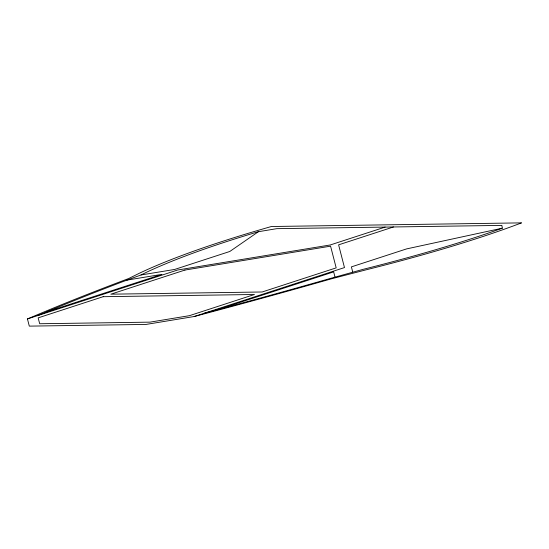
<?xml version="1.0" encoding="UTF-8"?>
<svg xmlns="http://www.w3.org/2000/svg" width="549" height="549" viewBox="0 0 549 549"><rect width="100%" height="100%" fill="white"/><g stroke="black" fill="none" stroke-linecap="round" stroke-linejoin="round"><path stroke-width="0.82" d="M204.4 313.204L230.511 306.177A1947.763 294.621 -9.2 0 0 329.139 278.782L363.067 269.353A501.381 75.837 -9.2 0 0 500.338 228.899L502.321 228.171L501.855 225.392L276.765 228.665L258.401 231.712L229.798 251.476L174.63 269.449L141.004 274.967L122.482 281.781A1947.763 294.621 -9.2 0 0 54.234 308.737L37.641 315.627M141.004 274.967L145.986 272.503A501.381 75.837 -9.2 0 1 255.875 232.453L258.401 231.712M46.37 312.004L161.9 274.37L126.901 280.12M27.45 318.942A1951.215 295.142 -9.2 0 1 119.696 281.918L128.713 278.521L139.871 273.004A508.292 76.887 -9.2 0 1 271.405 226.511L521.55 222.873A508.292 76.887 -9.2 0 1 366.554 269.71L331.308 278.844A1951.215 295.142 -9.2 0 1 194.209 316.519L146.034 324.432L29.303 326.127L27.45 318.942L177.711 269.998L330.265 244.964L385.144 227.087M393.482 226.963L338.603 244.84L344.477 267.576L194.209 316.519M217.72 309.643L333.662 271.879L335.007 277.094M502.321 228.171L406.569 248.91L351.394 266.883L352.691 271.892M103.15 296.7L38.162 317.864L39.679 323.745L150.001 322.139L189.439 315.668L254.427 294.497L103.15 296.7M184.903 270.067L110.871 294.182L262.148 291.986L336.18 267.871L330.573 246.158L184.903 270.067"/></g></svg>
